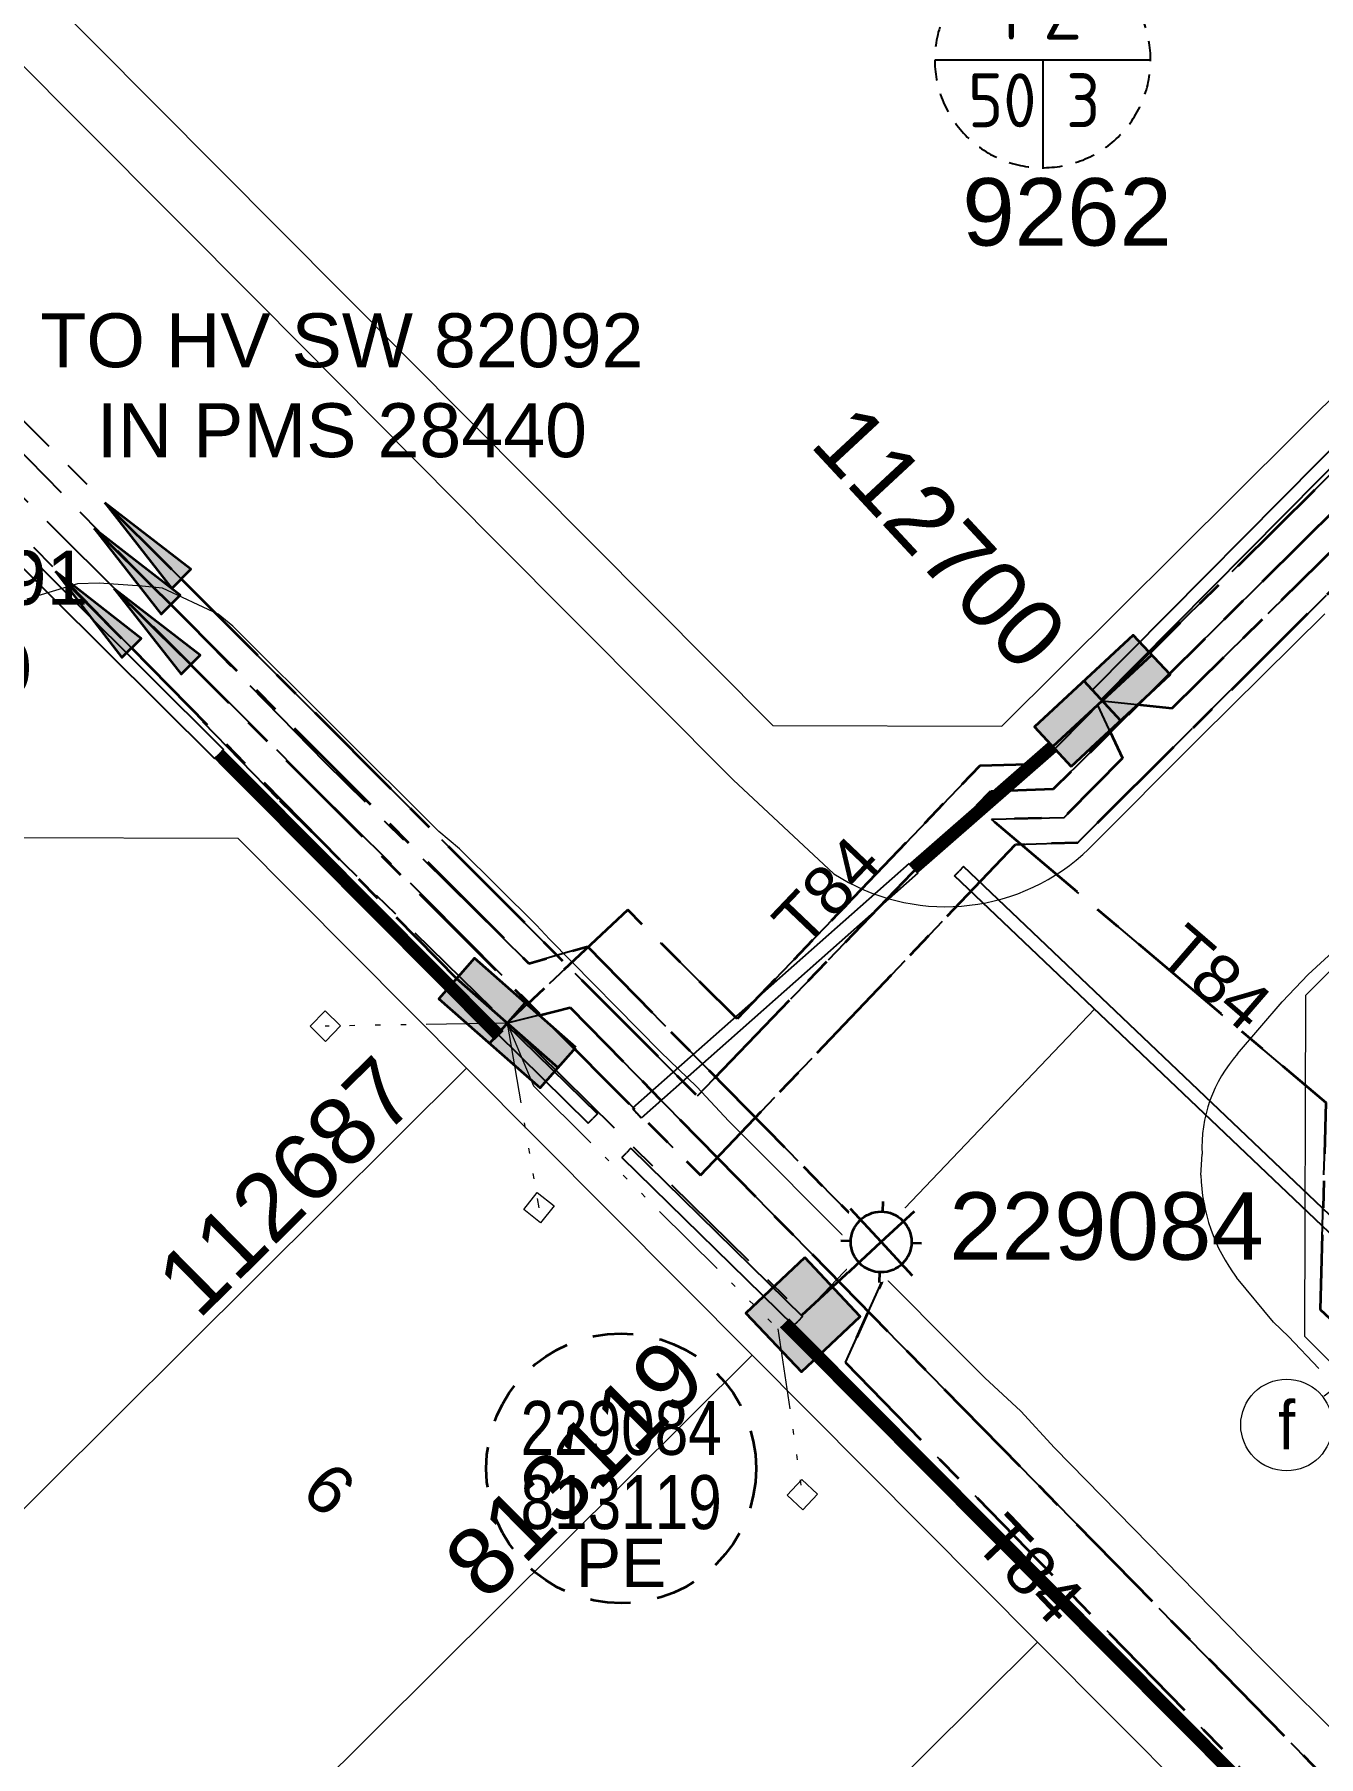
# Model space of a CAD drawing. Header units: metres. Extents: x 293418 to 294566, y 6233478 to 6234177.
# Drawn here: x 293715 to 293762.6, y 6233813.6 to 6233877.4 of the extents above; entities that cross this region are included whole.
import ezdxf
from ezdxf.enums import TextEntityAlignment as Align

# ---------------------------------------------------------------- set-up
doc = ezdxf.new("R2010")
doc.units = ezdxf.units.M
for name, pattern in [('Cable Exist UG', [7, 4, -1, 1, -1]), ('Dash', [5, 3, -2]), ('PHANTOMX2', [6.6, 3, -0.75, 0.2, -0.75, 0.2, -0.75, 0.2, -0.75])]:
    doc.linetypes.add(name, pattern=pattern)
doc.layers.get('0').update_dxf_attribs({"color": 6})
doc.layers.add('_User Miscellaneous1_Cons Lines', color=6, linetype='Continuous', lineweight=13, transparency=0.7)
doc.layers.add('_User Miscellaneous3_Roads', color=7, linetype='Continuous', lineweight=13, transparency=0.5)
for name, color, linetype, lineweight in [('_User Miscellaneous5', 121, 'Continuous', 13), ('_User_HV_Exist', 1, 'Continuous', 35), ('_User_LV_Exist', 5, 'Continuous', 35), ('_User_SL_Exist', 4, 'Continuous', 35), ('Cadastre Land Parcels_SP_EXT', 118, 'Continuous', 15), ('Mains_HV_EXT', 13, 'Continuous', 25), ('Mains_LV_EXT', 163, 'Continuous', 25), ('Mains_LV_SL_EXT', 135, 'Continuous', 25), ('Services_SP_EXT', 42, 'PHANTOMX2', 20)]:
    doc.layers.add(name, color=color, linetype=linetype, lineweight=lineweight)
for name, color, linetype in [('Duct_SP_EXT', 30, 'Continuous'), ('Equip_SL_EXT', 7, 'Continuous'), ('Equip_SP_SL_EXT', 7, 'Continuous'), ('Notes', 7, 'Continuous'), ('SupportsUG_SP_LV_EXT', 7, 'Continuous'), ('SupportsUG_SP_LV_SL_EXT', 7, 'Continuous'), ('UG_Details_SP_MISC', 7, 'Continuous')]:
    doc.layers.add(name, color=color, linetype=linetype)
doc.layers.add('Features_HIDE', color=1, linetype='Continuous', plot=False)
doc.styles.add('COLUMN_LABEL', font='arial.ttf', dxfattribs={"height": 2})
doc.styles.add('iecARIAL', font='arial.ttf', dxfattribs={"height": 2})
doc.styles.add('IESYMBOL1', font='isocp.shx')
doc.styles.add('POLE_LABEL', font='arial.ttf', dxfattribs={"height": 2})
doc.styles.add('SL_LABEL', font='arial.ttf', dxfattribs={"height": 2})
doc.styles.add('SLCP_LABEL', font='arial.ttf', dxfattribs={"height": 2})
doc.styles.get("Standard").update_dxf_attribs({"font": 'arial.ttf'})

# ---------------------------------------------------------------- blocks, each defined once
blk = doc.blocks.new('*U564')
at = {"width": 0.9}
blk.add_attdef('LNUMBER', text='', height=1, rotation=86.34909, dxfattribs=at).set_placement((1.444, 6.922), align=Align.MIDDLE_LEFT)
at = {"flags": 9}
for tag, p in [('LRATECODE', (-7.4, 0)), ('LOUTREACHVOCAB', (-7.2, 0)), ('LOUTREACH', (-7, 0)), ('LANTNUMBER', (-6.6, 0)), ('LNEW', (-6.4, 0)), ('LMASTVOCAB', (-6.2, 0)), ('LMAST', (-6, 0)), ('LLAMPVOCAB', (-5.8, 0)), ('LLAMP', (-5.6, 0)), ('LEXIST', (-5.4, 0)), ('LCHARGE3PERCENT', (-5.2, 0)), ('LCHARGE3', (-5, 0)), ('LCHARGE2PERCENT', (-4.8, 0)), ('LCHARGE2', (-4.6, 0)), ('LCHARGE1PERCENT', (-4.4, 0)), ('LCHARGE1', (-4.2, 0)), ('LCATEGORY', (-4, 0)), ('LBRACKETVOCAB', (-3.8, 0)), ('LBRACKET', (-3.6, 0)), ('LKINGHEIGHT', (-3.4, 0)), ('CREPLACE', (-3.2, 0)), ('CREMOVE', (-3, 0)), ('CNUMBER', (-2.8, 0)), ('CNEW', (-2.6, 0)), ('CEXIST', (-2.4, 0)), ('USAGE', (-2.2, 0)), ('STATE', (-2, 0)), ('OWNED_BY', (-1.8, 0)), ('ORIENTATION', (-1.6, 0)), ('OPERATING_VOLTAGE', (-1.4, 0)), ('NO_PHASES', (-1.2, 0)), ('LANTERN_TYPE', (-1, 0)), ('LANTERN_PURPOSE', (-0.8, 0)), ('CONTROL_TYPE', (-0.6, 0)), ('CONSTRUCTED_VOLTAGE', (-0.4, 0))]:
    blk.add_attdef(tag, text='', height=0.001, rotation=270, dxfattribs=at).set_placement(p, align=Align.MIDDLE_LEFT)
at = {"style": 'SL_LABEL', "flags": 9}
blk.add_attdef('STREET_CODE', text='', height=0.001, rotation=270, dxfattribs=at).set_placement((0.001, 0), align=Align.MIDDLE_LEFT)
at = {"flags": 1}
blk.add_attdef('Z', (0, 0), '', height=0.001, rotation=270, dxfattribs=at)
at = {"flags": 9}
for tag, p in [('LREMOVE', (0, -7.6)), ('LREPLACE', (0, -7.8)), ('LTYPE', (0, -8)), ('LTYPEVOCAB', (0, -8.2)), ('LEGEND', (0, -8.4)), ('SUBURB', (0, -8.6)), ('STREETNAME', (0, -8.8)), ('LOCATION', (0, -9)), ('NOTES', (0, -9.2)), ('MAINTAINED_BY', (0, -9.863))]:
    blk.add_attdef(tag, text='', height=0.001, dxfattribs=at).set_placement(p, align=Align.MIDDLE_LEFT)
blk.add_attdef('OPERATED_BY', (0, -9.607), '', height=0.001, dxfattribs=at)
at = {"layer": 'Features_HIDE', "width": 0.9}
blk.add_attdef('ASSET_NUM', text='', height=1, rotation=86.34909, dxfattribs=at).set_placement((-0.552, 7.049), align=Align.MIDDLE_LEFT)
blk.add_wipeout([(0.362, 5.676), (1.381, 4.983), (1.939, 3.884), (1.246, 2.866), (0.147, 2.308), (-0.871, 3.001), (-1.429, 4.099), (-0.736, 5.118)])
for p, q in [((-0.736, 5.118), (-0.489, 4.836)), ((0.255, 3.992), (0.362, 5.676)), ((1.381, 4.983), (1.099, 4.735)), ((-1.429, 4.099), (0.255, 3.992)), ((0, 0), (0.255, 3.992)), ((0.255, 3.992), (1.939, 3.884)), ((-0.871, 3.001), (-0.59, 3.249)), ((1.246, 2.866), (0.998, 3.147))]:
    blk.add_line(p, q)
blk.add_circle((0.255, 3.992), 1.125)
blk = doc.blocks.new('CCP_EXT')
at = {"flags": 9}
for tag, p in [('OWNED_BY', (0, -1)), ('USAGE', (0, -1.2)), ('STATE', (0, -1.8)), ('LEGEND', (0, -1.4)), ('LIFE_SUPPORT', (0, -1.6)), ('NOTES', (0, -2))]:
    blk.add_attdef(tag, text='', height=0.2, dxfattribs=at).set_placement(p, align=Align.MIDDLE_LEFT)
blk.add_wipeout([(0, 0.566), (0.566, 0), (0, -0.566), (-0.566, 0)])
blk.add_lwpolyline([(-0.566, 0), (0, 0.566), (0.566, 0), (0, -0.566), (-0.566, 0)])
at = {"flags": 1}
blk.add_attdef('Z', (0, 0), '', height=0.2, dxfattribs=at)
at = {"flags": 9}
for tag, p in [('CCP_TYPE', (0, 0)), ('OPERATING_VOLTAGE', (0, -0.6)), ('CONSTRUCTED_VOLTAGE', (0, -0.2)), ('NO_PHASES', (0, -0.4)), ('ORIENTATION', (0, -0.8))]:
    blk.add_attdef(tag, text='', height=0.2, dxfattribs=at).set_placement(p, align=Align.MIDDLE_LEFT)
blk = doc.blocks.new('SLCP_ZELL_EXT')
at = {"flags": 8}
blk.add_attdef('ASSET_NUM', text='', height=2, dxfattribs=at).set_placement((0, 6), align=Align.MIDDLE_CENTER)
for tag, flags, p in [('CONSTRUCTED_VOLTAGE', 9, (0.25, -0.5)), ('CONTROL_TYPE', 9, (0.25, -0.7)), ('OPERATING_VOLTAGE', 9, (0.25, -1.1)), ('ORIENTATION', 9, (0.25, -1.3)), ('NO_PHASES', 9, (0.25, -0.9)), ('OWNED_BY', 9, (0.25, -1.5)), ('OPERATED_BY', 9, (0.25, -1.7)), ('MAINTAINED_BY', 9, (0.25, -1.9)), ('USAGE', 9, (0.25, -2.1)), ('LOCATION', 9, (0.25, -2.3)), ('NOTES', 9, (0.25, -2.5)), ('STATE', 9, (0.25, -2.7)), ('STREETNAME', 9, (0.25, -2.9)), ('SUBURB', 9, (0.25, -3.1)), ('AMP_RATING', 9, (0.25, -3.3)), ('Z', 1, (0.25, -3.5))]:
    blk.add_attdef(tag, text='', height=0.2, dxfattribs=dict(flags=flags)).set_placement(p, align=Align.MIDDLE_LEFT)
blk.add_wipeout([(-0.049, 4), (-0.147, 3.997), (-0.245, 3.992), (-0.343, 3.985), (-0.441, 3.976), (-0.538, 3.964), (-0.635, 3.949), (-0.732, 3.932), (-0.828, 3.913), (-0.924, 3.892), (-1.019, 3.868), (-1.114, 3.842), (-1.208, 3.813), (-1.301, 3.782), (-1.394, 3.749), (-1.485, 3.714), (-1.576, 3.676), (-1.666, 3.637), (-1.754, 3.595), (-1.842, 3.551), (-1.929, 3.504), (-2.014, 3.456), (-2.098, 3.405), (-2.181, 3.353), (-2.263, 3.298), (-2.343, 3.242), (-2.422, 3.183), (-2.499, 3.123), (-2.575, 3.061), (-2.65, 2.997), (-2.722, 2.931), (-2.794, 2.863), (-2.863, 2.794), (-2.931, 2.722), (-2.997, 2.65), (-3.061, 2.575), (-3.123, 2.499), (-3.183, 2.422), (-3.242, 2.343), (-3.298, 2.263), (-3.353, 2.181), (-3.405, 2.098), (-3.456, 2.014), (-3.504, 1.929), (-3.551, 1.842), (-3.595, 1.754), (-3.637, 1.666), (-3.676, 1.576), (-3.714, 1.485), (-3.749, 1.394), (-3.782, 1.301), (-3.813, 1.208), (-3.842, 1.114), (-3.868, 1.019), (-3.892, 0.924), (-3.913, 0.828), (-3.932, 0.732), (-3.949, 0.635), (-3.964, 0.538), (-3.976, 0.441), (-3.985, 0.343), (-3.992, 0.245), (-3.997, 0.147), (-4, 0.049), (-4, -0.049), (-3.997, -0.147), (-3.992, -0.245), (-3.985, -0.343), (-3.976, -0.441), (-3.964, -0.538), (-3.949, -0.635), (-3.932, -0.732), (-3.913, -0.828), (-3.892, -0.924), (-3.868, -1.019), (-3.842, -1.114), (-3.813, -1.208), (-3.782, -1.301), (-3.749, -1.394), (-3.714, -1.485), (-3.676, -1.576), (-3.637, -1.666), (-3.595, -1.754), (-3.551, -1.842), (-3.504, -1.929), (-3.456, -2.014), (-3.405, -2.098), (-3.353, -2.181), (-3.298, -2.263), (-3.242, -2.343), (-3.183, -2.422), (-3.123, -2.499), (-3.061, -2.575), (-2.997, -2.65), (-2.931, -2.722), (-2.863, -2.794), (-2.794, -2.863), (-2.722, -2.931), (-2.65, -2.997), (-2.575, -3.061), (-2.499, -3.123), (-2.422, -3.183), (-2.343, -3.242), (-2.263, -3.298), (-2.181, -3.353), (-2.098, -3.405), (-2.014, -3.456), (-1.929, -3.504), (-1.842, -3.551), (-1.754, -3.595), (-1.666, -3.637), (-1.576, -3.676), (-1.485, -3.714), (-1.394, -3.749), (-1.301, -3.782), (-1.208, -3.813), (-1.114, -3.842), (-1.019, -3.868), (-0.924, -3.892), (-0.828, -3.913), (-0.732, -3.932), (-0.635, -3.949), (-0.538, -3.964), (-0.441, -3.976), (-0.343, -3.985), (-0.245, -3.992), (-0.147, -3.997), (-0.049, -4), (0.049, -4), (0.147, -3.997), (0.245, -3.992), (0.343, -3.985), (0.441, -3.976), (0.538, -3.964), (0.635, -3.949), (0.732, -3.932), (0.828, -3.913), (0.924, -3.892), (1.019, -3.868), (1.114, -3.842), (1.208, -3.813), (1.301, -3.782), (1.394, -3.749), (1.485, -3.714), (1.576, -3.676), (1.666, -3.637), (1.754, -3.595), (1.842, -3.551), (1.929, -3.504), (2.014, -3.456), (2.098, -3.405), (2.181, -3.353), (2.263, -3.298), (2.343, -3.242), (2.422, -3.183), (2.499, -3.123), (2.575, -3.061), (2.65, -2.997), (2.722, -2.931), (2.794, -2.863), (2.863, -2.794), (2.931, -2.722), (2.997, -2.65), (3.061, -2.575), (3.123, -2.499), (3.183, -2.422), (3.242, -2.343), (3.298, -2.263), (3.353, -2.181), (3.405, -2.098), (3.456, -2.014), (3.504, -1.929), (3.551, -1.842), (3.595, -1.754), (3.637, -1.666), (3.676, -1.576), (3.714, -1.485), (3.749, -1.394), (3.782, -1.301), (3.813, -1.208), (3.842, -1.114), (3.868, -1.019), (3.892, -0.924), (3.913, -0.828), (3.932, -0.732), (3.949, -0.635), (3.964, -0.538), (3.976, -0.441), (3.985, -0.343), (3.992, -0.245), (3.997, -0.147), (4, -0.049), (4, 0.049), (3.997, 0.147), (3.992, 0.245), (3.985, 0.343), (3.976, 0.441), (3.964, 0.538), (3.949, 0.635), (3.932, 0.732), (3.913, 0.828), (3.892, 0.924), (3.868, 1.019), (3.842, 1.114), (3.813, 1.208), (3.782, 1.301), (3.749, 1.394), (3.714, 1.485), (3.676, 1.576), (3.637, 1.666), (3.595, 1.754), (3.551, 1.842), (3.504, 1.929), (3.456, 2.014), (3.405, 2.098), (3.353, 2.181), (3.298, 2.263), (3.242, 2.343), (3.183, 2.422), (3.123, 2.499), (3.061, 2.575), (2.997, 2.65), (2.931, 2.722), (2.863, 2.794), (2.794, 2.863), (2.722, 2.931), (2.65, 2.997), (2.575, 3.061), (2.499, 3.123), (2.422, 3.183), (2.343, 3.242), (2.263, 3.298), (2.181, 3.353), (2.098, 3.405), (2.014, 3.456), (1.929, 3.504), (1.842, 3.551), (1.754, 3.595), (1.666, 3.637), (1.576, 3.676), (1.485, 3.714), (1.394, 3.749), (1.301, 3.782), (1.208, 3.813), (1.114, 3.842), (1.019, 3.868), (0.924, 3.892), (0.828, 3.913), (0.732, 3.932), (0.635, 3.949), (0.538, 3.964), (0.441, 3.976), (0.343, 3.985), (0.245, 3.992), (0.147, 3.997), (0.049, 4)])
for p, q in [((-4, 0), (4, 0)), ((0, 0), (0, -4))]:
    blk.add_line(p, q)
at = {"linetype": 'Dash', "ltscale": 0.25, "flags": 128}
blk.add_lwpolyline([(-0.049, 4), (-0.147, 3.997), (-0.245, 3.992), (-0.343, 3.985), (-0.441, 3.976), (-0.538, 3.964), (-0.635, 3.949), (-0.732, 3.932), (-0.828, 3.913), (-0.924, 3.892), (-1.019, 3.868), (-1.114, 3.842), (-1.208, 3.813), (-1.301, 3.782), (-1.394, 3.749), (-1.485, 3.714), (-1.576, 3.676), (-1.666, 3.637), (-1.754, 3.595), (-1.842, 3.551), (-1.929, 3.504), (-2.014, 3.456), (-2.098, 3.405), (-2.181, 3.353), (-2.263, 3.298), (-2.343, 3.242), (-2.422, 3.183), (-2.499, 3.123), (-2.575, 3.061), (-2.65, 2.997), (-2.722, 2.931), (-2.794, 2.863), (-2.863, 2.794), (-2.931, 2.722), (-2.997, 2.65), (-3.061, 2.575), (-3.123, 2.499), (-3.183, 2.422), (-3.242, 2.343), (-3.298, 2.263), (-3.353, 2.181), (-3.405, 2.098), (-3.456, 2.014), (-3.504, 1.929), (-3.551, 1.842), (-3.595, 1.754), (-3.637, 1.666), (-3.676, 1.576), (-3.714, 1.485), (-3.749, 1.394), (-3.782, 1.301), (-3.813, 1.208), (-3.842, 1.114), (-3.868, 1.019), (-3.892, 0.924), (-3.913, 0.828), (-3.932, 0.732), (-3.949, 0.635), (-3.964, 0.538), (-3.976, 0.441), (-3.985, 0.343), (-3.992, 0.245), (-3.997, 0.147), (-4, 0.049), (-4, -0.049), (-3.997, -0.147), (-3.992, -0.245), (-3.985, -0.343), (-3.976, -0.441), (-3.964, -0.538), (-3.949, -0.635), (-3.932, -0.732), (-3.913, -0.828), (-3.892, -0.924), (-3.868, -1.019), (-3.842, -1.114), (-3.813, -1.208), (-3.782, -1.301), (-3.749, -1.394), (-3.714, -1.485), (-3.676, -1.576), (-3.637, -1.666), (-3.595, -1.754), (-3.551, -1.842), (-3.504, -1.929), (-3.456, -2.014), (-3.405, -2.098), (-3.353, -2.181), (-3.298, -2.263), (-3.242, -2.343), (-3.183, -2.422), (-3.123, -2.499), (-3.061, -2.575), (-2.997, -2.65), (-2.931, -2.722), (-2.863, -2.794), (-2.794, -2.863), (-2.722, -2.931), (-2.65, -2.997), (-2.575, -3.061), (-2.499, -3.123), (-2.422, -3.183), (-2.343, -3.242), (-2.263, -3.298), (-2.181, -3.353), (-2.098, -3.405), (-2.014, -3.456), (-1.929, -3.504), (-1.842, -3.551), (-1.754, -3.595), (-1.666, -3.637), (-1.576, -3.676), (-1.485, -3.714), (-1.394, -3.749), (-1.301, -3.782), (-1.208, -3.813), (-1.114, -3.842), (-1.019, -3.868), (-0.924, -3.892), (-0.828, -3.913), (-0.732, -3.932), (-0.635, -3.949), (-0.538, -3.964), (-0.441, -3.976), (-0.343, -3.985), (-0.245, -3.992), (-0.147, -3.997), (-0.049, -4), (0.049, -4), (0.147, -3.997), (0.245, -3.992), (0.343, -3.985), (0.441, -3.976), (0.538, -3.964), (0.635, -3.949), (0.732, -3.932), (0.828, -3.913), (0.924, -3.892), (1.019, -3.868), (1.114, -3.842), (1.208, -3.813), (1.301, -3.782), (1.394, -3.749), (1.485, -3.714), (1.576, -3.676), (1.666, -3.637), (1.754, -3.595), (1.842, -3.551), (1.929, -3.504), (2.014, -3.456), (2.098, -3.405), (2.181, -3.353), (2.263, -3.298), (2.343, -3.242), (2.422, -3.183), (2.499, -3.123), (2.575, -3.061), (2.65, -2.997), (2.722, -2.931), (2.794, -2.863), (2.863, -2.794), (2.931, -2.722), (2.997, -2.65), (3.061, -2.575), (3.123, -2.499), (3.183, -2.422), (3.242, -2.343), (3.298, -2.263), (3.353, -2.181), (3.405, -2.098), (3.456, -2.014), (3.504, -1.929), (3.551, -1.842), (3.595, -1.754), (3.637, -1.666), (3.676, -1.576), (3.714, -1.485), (3.749, -1.394), (3.782, -1.301), (3.813, -1.208), (3.842, -1.114), (3.868, -1.019), (3.892, -0.924), (3.913, -0.828), (3.932, -0.732), (3.949, -0.635), (3.964, -0.538), (3.976, -0.441), (3.985, -0.343), (3.992, -0.245), (3.997, -0.147), (4, -0.049), (4, 0.049), (3.997, 0.147), (3.992, 0.245), (3.985, 0.343), (3.976, 0.441), (3.964, 0.538), (3.949, 0.635), (3.932, 0.732), (3.913, 0.828), (3.892, 0.924), (3.868, 1.019), (3.842, 1.114), (3.813, 1.208), (3.782, 1.301), (3.749, 1.394), (3.714, 1.485), (3.676, 1.576), (3.637, 1.666), (3.595, 1.754), (3.551, 1.842), (3.504, 1.929), (3.456, 2.014), (3.405, 2.098), (3.353, 2.181), (3.298, 2.263), (3.242, 2.343), (3.183, 2.422), (3.123, 2.499), (3.061, 2.575), (2.997, 2.65), (2.931, 2.722), (2.863, 2.794), (2.794, 2.863), (2.722, 2.931), (2.65, 2.997), (2.575, 3.061), (2.499, 3.123), (2.422, 3.183), (2.343, 3.242), (2.263, 3.298), (2.181, 3.353), (2.098, 3.405), (2.014, 3.456), (1.929, 3.504), (1.842, 3.551), (1.754, 3.595), (1.666, 3.637), (1.576, 3.676), (1.485, 3.714), (1.394, 3.749), (1.301, 3.782), (1.208, 3.813), (1.114, 3.842), (1.019, 3.868), (0.924, 3.892), (0.828, 3.913), (0.732, 3.932), (0.635, 3.949), (0.538, 3.964), (0.441, 3.976), (0.343, 3.985), (0.245, 3.992), (0.147, 3.997), (0.049, 4)], close=True, dxfattribs=at)
at = {"style": 'IESYMBOL1'}
for s, p in [('PZ', (0, 1.75)), ('50', (-1.5, -1.5)), ('3', (1.5, -1.5))]:
    blk.add_text(s, height=2, dxfattribs=at).set_placement(p, align=Align.MIDDLE_CENTER)
blk = doc.blocks.new('PILLAR_EXT')
blk.add_hatch(color=256).paths.add_polyline_path([(-2.5, 1), (-2.5, -1), (2.5, -1), (2.5, 1)])
for p, q in [((0, 1), (0, -1)), ((-2.5, 0), (2.5, 0))]:
    blk.add_line(p, q)
at = {"ltscale": 10}
blk.add_line((2.5, 0), (-2.5, 0), dxfattribs=at)
blk.add_lwpolyline([(-2.5, -1), (-1.25, -1), (1.25, -1), (2.5, -1), (2.5, 1), (-2.5, 1)], close=True)
at = {"width": 0.9, "flags": 8}
blk.add_attdef('ASSET_NUM', text='', height=2, rotation=90, dxfattribs=at).set_placement((-2, 4), align=Align.MIDDLE_LEFT)
for tag, p, flags in [('OWNED_BY', (0, -0.2), 9), ('STATE', (0, -0.4), 9), ('SUPPORT_TYPE', (0, -0.6), 9), ('USAGE', (0, -0.8), 9), ('LEGEND', (0, -1), 9), ('LOCATION', (0, -1.2), 9), ('NOTES', (0, -1.4), 9), ('STREETNAME', (0, -1.8), 9), ('SUBURB', (0, -2), 1), ('PARENT', (0, -1.6), 9)]:
    blk.add_attdef(tag, p, '', height=0.2, dxfattribs=dict(flags=flags))
blk = doc.blocks.new('*U524')
h = blk.add_hatch(color=256)
h.dxf.hatch_style = 1
h.paths.add_polyline_path([(-2.84, 2.817), (-0.352, -0.355), (0.352, 0.355)])
blk.add_line((-0.355, 0.352), (-2.84, 2.817))
at = {"flags": 128}
blk.add_lwpolyline([(-2.84, 2.817), (-0.352, -0.355), (0.352, 0.355)], close=True, dxfattribs=at)
blk.add_circle((0, 0), 0.0001)
blk = doc.blocks.new('COLUMN_EXT')
blk.add_hatch(color=256).paths.add_polyline_path([(1.5, -1.5), (1.5, 1.5), (-1.5, 1.5), (-1.5, -1.5)])
blk.add_lwpolyline([(1.5, 1.5), (-1.5, 1.5), (-1.5, -1.5), (1.5, -1.5)], close=True)
at = {"flags": 9}
for tag, p in [('NOTES', (-1.813, 2)), ('STREETNAME', (-1.813, 1.6)), ('LOCATION', (-1.813, 1.4)), ('SUBURB', (-1.813, 1.8)), ('LEGEND', (-1.813, 1.2)), ('OWNED_BY', (-1.813, 0.6)), ('USAGE', (-1.813, 1)), ('STATE', (-1.813, 0.8)), ('COLUMN_TYPE', (-1.813, 0.4))]:
    blk.add_attdef(tag, text='', height=0.2, rotation=180, dxfattribs=at).set_placement(p, align=Align.MIDDLE_LEFT)
at = {"flags": 1}
blk.add_attdef('Z', (-1.813, 2.351), '', height=0.2, rotation=180, dxfattribs=at)
at = {"flags": 9}
for tag, style, p in [('STRUCTURE_PLANT_NUMBER', 'POLE_LABEL', (-1.813, -0.031)), ('STREET_CODE', 'COLUMN_LABEL', (-1.813, 0.2))]:
    blk.add_attdef(tag, text='', height=0.2, rotation=180, dxfattribs=dict(at, style=style)).set_placement(p, align=Align.MIDDLE_LEFT)
at = {"style": 'COLUMN_LABEL', "width": 0.9, "flags": 8}
blk.add_attdef('ASSET_NUM', text='', height=2, rotation=270, dxfattribs=at).set_placement((2, -4), align=Align.MIDDLE_LEFT)
blk = doc.blocks.new('*U518')
h = blk.add_hatch(color=256)
h.dxf.hatch_style = 1
h.paths.add_polyline_path([(-2.839, 2.817), (-0.352, -0.355), (0.352, 0.355)])
blk.add_line((-0.355, 0.352), (-2.839, 2.817))
at = {"flags": 128}
blk.add_lwpolyline([(-2.839, 2.817), (-0.352, -0.355), (0.352, 0.355)], close=True, dxfattribs=at)
blk.add_circle((0, 0), 0.0001)
blk = doc.blocks.new('*U507')
h = blk.add_hatch(color=256)
h.dxf.hatch_style = 1
h.paths.add_polyline_path([(-2.819, 2.838), (-0.355, -0.352), (0.355, 0.352)])
blk.add_line((-0.352, 0.355), (-2.819, 2.838))
at = {"flags": 128}
blk.add_lwpolyline([(-2.819, 2.838), (-0.355, -0.352), (0.355, 0.352)], close=True, dxfattribs=at)
blk.add_circle((0, 0), 0.0001)
blk = doc.blocks.new('*U589')
h = blk.add_hatch(color=256)
h.dxf.hatch_style = 1
h.paths.add_polyline_path([(2.226, 2.026), (2.531, 1.63), (3.172, 2.437)])
blk.add_line((3.172, 2.437), (1.388, 1.066))
at = {"flags": 128}
blk.add_lwpolyline([(2.226, 2.026), (2.531, 1.63), (3.172, 2.437), (2.226, 2.026)], dxfattribs=at)
blk.add_circle((0, 0), 1.7)
at = {"width": 0.9}
blk.add_attdef('CODE', text='', height=1.8, dxfattribs=at).set_placement((0, 0), align=Align.MIDDLE_CENTER)
at = {"flags": 1}
blk.add_attdef('Z', (0, 0), '', height=0.2, dxfattribs=at)
blk = doc.blocks.new('*U352')
at = {"linetype": 'Dash', "ltscale": 0.5}
blk.add_circle((0, 0), 5, dxfattribs=at)
at = {"insert": (0, -2.6), "char_height": 1.8, "attachment_point": 2}
blk.add_mtext('PE', dxfattribs=at)
at = {"width": 0.8}
blk.add_attdef('SNUMBER', text='', height=1.8, dxfattribs=at).set_placement((0, 0.5), align=Align.CENTER)
at = {"flags": 1}
blk.add_attdef('Z', (0, 0), '', height=0.2, dxfattribs=at)
at = {"width": 0.8}
blk.add_attdef('CNUMBER', text='', height=1.8, dxfattribs=at).set_placement((0, -0.25), align=Align.TOP_CENTER)

msp = doc.modelspace()

# ---------------------------------------------------------------- linework, layer by layer
at = {"layer": '_User Miscellaneous1_Cons Lines', "flags": 128}
for points in [[(293846.17, 6233845.31, 0), (293842.01, 6233849.493)], [(293799.008, 6233877.39, 0.051668), (293792.995, 6233872.533), (293791.77, 6233871.316), (293785.814, 6233865.392), (293781.205, 6233860.809), (293775.887, 6233855.52), (293770.569, 6233850.231), (293765.96, 6233845.648), (293762.109, 6233841.818), (293762.074, 6233829.191)]]:
    msp.add_lwpolyline(points, format="xyb", dxfattribs=at)
for points in [[(293743.487, 6233829.985), (293754.283, 6233841.318)], [(293762.074, 6233829.191), (293780.459, 6233810.705), (293785.571, 6233805.564), (293792.728, 6233798.367), (293798.652, 6233792.411)]]:
    msp.add_lwpolyline(points, dxfattribs=at)
at = {"layer": '_User Miscellaneous3_Roads'}
for p, q in [((293716.887, 6233873.961, 103.066), (293714.122, 6233876.739, 103.021)), ((293723.333, 6233867.496, 103.162), (293716.887, 6233873.961, 103.066)), ((293732.073, 6233858.668, 103.297), (293723.333, 6233867.496, 103.162)), ((293740.898, 6233849.808, 103.424), (293732.073, 6233858.668, 103.297)), ((293716.597, 6233857.076, 102.864), (293714.72, 6233856.506, 102.774)), ((293717.395, 6233857.107, 103.01), (293716.597, 6233857.076, 102.864)), ((293718.992, 6233856.997, 103.091), (293717.395, 6233857.107, 103.01)), ((293719.744, 6233856.912, 103.014), (293718.992, 6233856.997, 103.091)), ((293721.804, 6233855.955, 103.079), (293719.744, 6233856.912, 103.014)), ((293722.347, 6233855.506, 103.194), (293721.804, 6233855.955, 103.079)), ((293762.826, 6233855.97, 103.372), (293758.203, 6233851.397, 103.229)), ((293729.993, 6233847.903, 103.326), (293722.347, 6233855.506, 103.194)), ((293758.203, 6233851.397, 103.229), (293754.059, 6233847.236, 103.207)), ((293744.623, 6233846.334, 103.465), (293740.898, 6233849.808, 103.424)), ((293730.757, 6233847.259, 103.203), (293729.993, 6233847.903, 103.326)), ((293733.601, 6233844.422, 103.246), (293730.757, 6233847.259, 103.203)), ((293754.059, 6233847.236, 103.207), (293753.851, 6233847.044, 103.465)), ((293734.085, 6233843.905, 103.374), (293733.601, 6233844.422, 103.246)), ((293738.197, 6233839.736, 103.425), (293734.085, 6233843.905, 103.374)), ((293762.21, 6233842.594, 103.19), (293763.413, 6233843.712, 103.195)), ((293761.244, 6233841.585, 103.186), (293762.21, 6233842.594, 103.19)), ((293759.594, 6233839.653, 103.281), (293761.244, 6233841.585, 103.186)), ((293739.547, 6233838.43, 103.335), (293738.197, 6233839.736, 103.425)), ((293740.741, 6233837.163, 103.447), (293739.547, 6233838.43, 103.335)), ((293750.227, 6233827.65, 103.593), (293740.741, 6233837.163, 103.447)), ((293758.226, 6233835.165, 103.506), (293758.275, 6233835.941, 103.473)), ((293760.922, 6233829.709, 103.702), (293759.556, 6233831.368, 103.692)), ((293761.474, 6233829.182, 103.72), (293760.922, 6233829.709, 103.702)), ((293762.606, 6233827.996, 103.742), (293761.474, 6233829.182, 103.72)), ((293751.556, 6233826.413, 103.489), (293750.227, 6233827.65, 103.593)), ((293752.8, 6233825.057, 103.631), (293751.556, 6233826.413, 103.489)), ((293760.406, 6233817.298, 103.761), (293752.8, 6233825.057, 103.631)), ((293767.902, 6233809.799, 103.855), (293760.406, 6233817.298, 103.761))]:
    msp.add_line(p, q, dxfattribs=at)
for centre, radius, start, end in [((293748.771, 6233852.748, 103.465), 7.638, 237.11136, 311.68672), ((293763.462, 6233836.188), 5.193, 138.14428, 182.72616), ((293764.897, 6233835.37), 6.675, 181.76052, 216.84196)]:
    msp.add_arc(centre, radius, start, end, dxfattribs=at)
at = {"layer": '_User_LV_Exist', "linetype": 'Cable Exist UG', "flags": 128}
for points in [[(293718.594, 6233854.701), (293730.663, 6233842.429)], [(293754.867, 6233851.596), (293755.324, 6233850.613), (293753.16, 6233848.419), (293750.469, 6233848.349), (293762.866, 6233837.847), (293762.654, 6233830.177), (293764.375, 6233828.577), (293764.941, 6233829.14)], [(293752.837, 6233850.981), (293752.263, 6233850.398), (293750.041, 6233850.332), (293741.043, 6233840.954), (293736.99, 6233844.989), (293733.248, 6233841.476)]]:
    msp.add_lwpolyline(points, dxfattribs=at)
at = {"layer": 'Cadastre Land Parcels_SP_EXT', "linetype": 'Continuous'}
msp.add_lwpolyline([(293710.197, 6233884.167), (293733.393, 6233860.845), (293742.365, 6233851.824), (293750.85, 6233851.802), (293785.613, 6233886.376)], dxfattribs=at)
for points in [[(293731.016, 6233839.127), (293722.553, 6233847.636), (293714.066, 6233847.658), (293694.92, 6233828.617), (293707.616, 6233815.853), (293731.016, 6233839.127)], [(293741.595, 6233828.49), (293731.016, 6233839.127), (293707.616, 6233815.853), (293718.195, 6233805.216), (293741.595, 6233828.49)], [(293752.174, 6233817.853), (293741.595, 6233828.49), (293718.195, 6233805.216), (293728.774, 6233794.579), (293752.174, 6233817.853)], [(293760.615, 6233800.858), (293760.637, 6233809.344), (293752.174, 6233817.853), (293728.774, 6233794.579), (293741.468, 6233781.815), (293760.615, 6233800.858)]]:
    msp.add_lwpolyline(points, close=True, dxfattribs=at)
at = {"layer": 'Duct_SP_EXT'}
for p, q in [((293754.203, 6233853.141), (293773.027, 6233872.133)), ((293754.543, 6233852.803), (293773.368, 6233871.795)), ((293703.781, 6233868.394), (293721.671, 6233850.598)), ((293704.12, 6233868.734), (293722.009, 6233850.939)), ((293754.203, 6233853.141), (293754.373, 6233852.972)), ((293754.543, 6233852.803), (293754.373, 6233852.972)), ((293721.671, 6233850.598), (293721.84, 6233850.768)), ((293722.009, 6233850.939), (293721.84, 6233850.768)), ((293747.417, 6233846.708), (293737.165, 6233837.638)), ((293747.417, 6233846.708), (293747.576, 6233846.529)), ((293747.735, 6233846.349), (293737.483, 6233837.278)), ((293747.735, 6233846.349), (293747.576, 6233846.529)), ((293749.105, 6233846.251), (293749.27, 6233846.425)), ((293764.007, 6233832.054), (293749.105, 6233846.251)), ((293749.436, 6233846.598), (293749.27, 6233846.425)), ((293764.338, 6233832.402), (293749.436, 6233846.598)), ((293732.138, 6233840.417), (293732.307, 6233840.588)), ((293732.138, 6233840.417), (293735.525, 6233837.088)), ((293732.475, 6233840.759), (293732.307, 6233840.588)), ((293732.475, 6233840.759), (293735.862, 6233837.43)), ((293735.525, 6233837.088), (293735.694, 6233837.259)), ((293735.862, 6233837.43), (293735.694, 6233837.259)), ((293737.165, 6233837.638), (293737.324, 6233837.458)), ((293737.483, 6233837.278), (293737.324, 6233837.458)), ((293736.772, 6233835.82), (293736.941, 6233835.992)), ((293736.772, 6233835.82), (293743.131, 6233829.582)), ((293737.109, 6233836.163), (293736.941, 6233835.992)), ((293737.109, 6233836.163), (293743.468, 6233829.925)), ((293743.131, 6233829.582), (293743.299, 6233829.754)), ((293743.468, 6233829.925), (293743.299, 6233829.754))]:
    msp.add_line(p, q, dxfattribs=at)
at = {"layer": 'Mains_LV_EXT', "linetype": 'Cable Exist UG'}
for points in [[(293754.576, 6233852.746), (293752.263, 6233850.398), (293750.041, 6233850.332), (293741.043, 6233840.954), (293741.043, 6233840.954), (293736.99, 6233844.989), (293732.523, 6233840.796)], [(293765.643, 6233829.838), (293764.375, 6233828.577), (293762.654, 6233830.177), (293762.866, 6233837.847), (293762.866, 6233837.847), (293750.469, 6233848.349), (293753.16, 6233848.419), (293755.324, 6233850.613), (293754.411, 6233852.578)]]:
    msp.add_lwpolyline(points, dxfattribs=at)
at = {"layer": 'UG_Details_SP_MISC', "const_width": 0.48, "flags": 128}
msp.add_lwpolyline([(293752.763, 6233851.062), (293747.576, 6233846.529)], dxfattribs=at)
msp.add_lwpolyline([(293752.763, 6233851.062), (293747.576, 6233846.529)], dxfattribs=at)

# ---------------------------------------------------------------- block references
at = {"layer": '_User_HV_Exist'}
for p in [(293720.442, 6233857.262), (293720.793, 6233854.08)]:
    msp.add_blockref('*U524', p, dxfattribs=at)
at = {"layer": '_User_LV_Exist'}
ref = msp.add_blockref('PILLAR_EXT', (293754.576, 6233852.746), dxfattribs=dict(at, rotation=42.88249841879276))
ref.add_attrib('ASSET_NUM', '112700', dxfattribs={"layer": '0', "height": 2.5, "rotation": 312.88516, "style": 'iecARIAL'}).set_placement((293752.529, 6233854.542), align=Align.MIDDLE_RIGHT)
at = {"layer": '_User_LV_Exist', "linetype": 'Cable Exist UG'}
for name, p in [('*U518', (293720.052, 6233856.309)), ('*U507', (293718.594, 6233854.701))]:
    msp.add_blockref(name, p, dxfattribs=at)
at = {"layer": '_User_SL_Exist', "ltscale": 10}
ref = msp.add_blockref('*U352', (293736.744, 6233824.291), dxfattribs=at)
ref.add_attrib('SNUMBER', '229084', dxfattribs={"layer": '0', "ltscale": 10, "height": 2, "width": 0.8}).set_placement((293736.744, 6233824.791), align=Align.CENTER)
ref.add_attrib('CNUMBER', '813119', dxfattribs={"layer": 'Notes', "ltscale": 10, "height": 2, "width": 0.8}).set_placement((293736.744, 6233824.041), align=Align.TOP_CENTER)
at = {"layer": 'SupportsUG_SP_LV_EXT'}
ref = msp.add_blockref('PILLAR_EXT', (293754.576, 6233852.746), dxfattribs=dict(at, rotation=42.88249841879276))
ref.add_attrib('ASSET_NUM', '112700', dxfattribs={"layer": '0', "height": 2.5, "rotation": 312.88516, "style": 'iecARIAL'}).set_placement((293752.529, 6233854.542), align=Align.MIDDLE_RIGHT)

# ---------------------------------------------------------------- texts
at = {"layer": '_User_HV_Exist', "char_height": 2, "attachment_point": 5}
for s, insert in [('TO HV SW 82092 IN PMS 28440', (293726.394, 6233864.424)), ('TO HV SW 82091 IN PMS 28440', (293705.821, 6233855.621))]:
    msp.add_mtext_dynamic_manual_height_columns(s, width=24.52845, gutter_width=12.5, heights=[0], dxfattribs=dict(at, insert=insert))
at = {"layer": 'Features_HIDE'}
msp.add_text('6', height=1.8, rotation=318.81407, dxfattribs=at).set_placement((293724.81, 6233823.311))
at = {"layer": 'Mains_LV_EXT'}
for rotation, p in [(46.4059, (293743.525, 6233843.488)), (319.19766, (293756.539, 6233843.219)), (313.61156, (293749.734, 6233821.505))]:
    msp.add_text('T84', height=1.8, rotation=rotation, dxfattribs=at).set_placement(p)

# ---------------------------------------------------------------- next in the draw order: block references
at = {"layer": 'Equip_SL_EXT'}
ref = msp.add_blockref('SLCP_ZELL_EXT', (293752.368, 6233876.501), dxfattribs=at)
ref.add_attrib('ASSET_NUM', '9262', dxfattribs={"layer": '0', "height": 2.5, "style": 'SLCP_LABEL'}).set_placement((293753.273, 6233872.115), align=Align.TOP_CENTER)
at = {"layer": 'Services_SP_EXT'}
for p, rotation in [((293725.779, 6233840.684), 0.7078454508178575), ((293733.695, 6233833.951), 96.70784519913666), ((293743.46, 6233823.318), 91.34840780935674)]:
    msp.add_blockref('CCP_EXT', p, dxfattribs=dict(at, rotation=rotation))

# ---------------------------------------------------------------- next in the draw order: linework, layer by layer
at = {"layer": '_User_HV_Exist', "linetype": 'Cable Exist UG', "flags": 128}
for points in [[(293720.442, 6233857.262), (293739.571, 6233838.095), (293750.446, 6233849.393), (293752.767, 6233849.474), (293787.947, 6233884.413, 0.351586), (293790.291, 6233904.606), (293804.365, 6233917.655, 0.266153), (293824.25, 6233919.036), (293826.503, 6233920.55)], [(293719.382, 6233855.494), (293739.684, 6233835.158), (293751.365, 6233847.419), (293753.665, 6233847.494), (293789.555, 6233883.157, 0.262661), (293794.304, 6233898.021), (293814.216, 6233878.743, -0.148716), (293820.455, 6233875.421), (293850.3, 6233845.404), (293868.992, 6233830.726)]]:
    msp.add_lwpolyline(points, format="xyb", dxfattribs=at)
at = {"layer": '_User_LV_Exist', "linetype": 'Cable Exist UG', "flags": 128}
msp.add_lwpolyline([(293773.965, 6233920.662), (293774.764, 6233919.853), (293776.208, 6233920.632), (293778.18, 6233918.702), (293777.775, 6233917.053), (293787.479, 6233907.069), (293789.272, 6233904.52), (293790.864, 6233900.153), (293792.195, 6233899.696), (293792.778, 6233897.076), (293791.619, 6233896.004, -0.237959), (293787.437, 6233885.328), (293775.744, 6233873.775), (293776.594, 6233871.728), (293774.333, 6233869.833), (293772.215, 6233870.23), (293756.326, 6233854.499)], format="xyb", dxfattribs=at)
for points in [[(293755.871, 6233852.608), (293757.165, 6233852.469), (293774.345, 6233869.405), (293774.266, 6233872.089)], [(293719.679, 6233856.683), (293733.328, 6233843.005), (293735.491, 6233843.633), (293746.812, 6233832.109), (293745.058, 6233828.212), (293762.43, 6233810.39), (293762.498, 6233800.01), (293749.36, 6233786.907)], [(293733.695, 6233841.084), (293734.859, 6233841.37), (293764.384, 6233811.248), (293764.343, 6233799.4), (293756.246, 6233791.416), (293756.294, 6233788.632), (293751.474, 6233783.732)]]:
    msp.add_lwpolyline(points, dxfattribs=at)
at = {"layer": 'Mains_HV_EXT', "linetype": 'Cable Exist UG'}
for points in [[(293674.292, 6233892.382), (293673.03, 6233893.754), (293680.174, 6233901.12), (293681.702, 6233899.597), (293681.702, 6233899.597), (293707.905, 6233872.789), (293707.762, 6233869.974), (293726.552, 6233851.135), (293739.571, 6233838.095), (293750.446, 6233849.393), (293752.767, 6233849.474), (293787.947, 6233884.413), (293787.947, 6233884.413, 0.210307), (293792.681, 6233894.841), (293792.681, 6233894.841), (293792.245, 6233898.46), (293790.291, 6233904.606)], [(293674.292, 6233892.382), (293680.197, 6233898.242), (293705.697, 6233872.082), (293705.536, 6233869.271), (293729.509, 6233845.416), (293729.509, 6233845.416), (293739.684, 6233835.158), (293751.365, 6233847.419), (293753.665, 6233847.494), (293789.555, 6233883.157), (293790.639, 6233884.658), (293790.639, 6233884.658, 0.208377), (293794.663, 6233895.501), (293794.663, 6233895.501), (293794.304, 6233898.021), (293814.237, 6233878.722), (293814.237, 6233878.722, -0.172781), (293821.34, 6233874.505), (293821.34, 6233874.505), (293851.165, 6233844.595)]]:
    msp.add_lwpolyline(points, format="xyb", dxfattribs=at)
at = {"layer": 'Mains_LV_EXT', "linetype": 'Cable Exist UG'}
for points in [[(293754.576, 6233852.746), (293755.835, 6233854.013), (293755.835, 6233854.013), (293772.215, 6233870.23), (293774.344, 6233869.843), (293776.594, 6233871.728), (293775.744, 6233873.775), (293775.744, 6233873.775), (293787.437, 6233885.328), (293787.437, 6233885.328, 0.237959), (293791.619, 6233896.004), (293791.619, 6233896.004), (293792.802, 6233897.098), (293792.195, 6233899.696), (293790.864, 6233900.153), (293789.272, 6233904.52), (293787.479, 6233907.069), (293777.775, 6233917.053), (293777.775, 6233917.053), (293778.18, 6233918.702), (293776.208, 6233920.632), (293774.764, 6233919.853), (293731.595, 6233963.546)], [(293720.178, 6233755.026), (293721.826, 6233757.157), (293721.826, 6233757.157, 0.005829), (293731.341, 6233768.653), (293731.341, 6233768.653, -0.023492), (293741.048, 6233778.956), (293741.048, 6233778.956), (293744.963, 6233777.112), (293744.963, 6233777.112), (293756.294, 6233788.632), (293756.246, 6233791.416), (293759.712, 6233794.953), (293760.429, 6233795.674), (293760.429, 6233795.674), (293764.343, 6233799.4), (293764.384, 6233811.248), (293754.865, 6233820.952), (293754.237, 6233821.601), (293754.237, 6233821.601), (293734.859, 6233841.37), (293734.859, 6233841.37), (293732.523, 6233840.796)]]:
    msp.add_lwpolyline(points, format="xyb", dxfattribs=at)
for points in [[(293742.865, 6233780.429), (293744.724, 6233782.282), (293744.724, 6233782.282), (293762.498, 6233800.01), (293762.577, 6233800.991), (293762.43, 6233810.39), (293745.058, 6233828.212), (293746.812, 6233832.109), (293746.812, 6233832.109), (293735.491, 6233843.633), (293733.328, 6233843.005), (293732.251, 6233844.069), (293732.251, 6233844.069), (293725.789, 6233850.44), (293709.618, 6233866.965), (293712.381, 6233869.678), (293689.052, 6233893.39), (293685.536, 6233894.053), (293681.932, 6233897.87), (293679.597, 6233900.187), (293674.292, 6233892.382)], [(293674.292, 6233892.382), (293679.536, 6233897.392), (293680.445, 6233896.488), (293680.445, 6233896.488), (293684.324, 6233892.273), (293684.324, 6233892.273), (293687.928, 6233891.579), (293709.37, 6233869.773), (293706.614, 6233867.057), (293724.087, 6233849.036), (293724.087, 6233849.036), (293732.504, 6233840.812)], [(293754.576, 6233852.746), (293757.165, 6233852.469), (293757.165, 6233852.469), (293774.345, 6233869.405), (293774.263, 6233872.201)]]:
    msp.add_lwpolyline(points, dxfattribs=at)
at = {"layer": 'Mains_LV_SL_EXT', "linetype": 'Cable Exist UG'}
msp.add_lwpolyline([(293732.504, 6233840.812), (293733.637, 6233839.727), (293733.637, 6233839.727), (293743.444, 6233830.029)], dxfattribs=at)
at = {"layer": 'Services_SP_EXT'}
for points in [[(293732.523, 6233840.796), (293725.779, 6233840.684)], [(293732.523, 6233840.796), (293733.694, 6233833.951)], [(293732.523, 6233840.796), (293733.49, 6233838.469), (293733.49, 6233838.469), (293742.556, 6233829.461), (293743.46, 6233823.318)]]:
    msp.add_lwpolyline(points, dxfattribs=at)
at = {"layer": 'UG_Details_SP_MISC', "const_width": 0.48, "flags": 128}
for points in [[(293721.838, 6233850.766), (293732.222, 6233840.325)], [(293721.838, 6233850.766), (293732.222, 6233840.325)], [(293742.801, 6233829.688), (293753.379, 6233819.052), (293762.339, 6233810.044), (293762.313, 6233800.149), (293758.732, 6233796.587)], [(293742.801, 6233829.688), (293753.379, 6233819.052), (293762.339, 6233810.044), (293762.313, 6233800.149), (293758.732, 6233796.587)]]:
    msp.add_lwpolyline(points, dxfattribs=at)

# ---------------------------------------------------------------- next in the draw order: block references
at = {"layer": '_User_LV_Exist'}
ref = msp.add_blockref('PILLAR_EXT', (293732.523, 6233840.796), dxfattribs=dict(at, rotation=138.7078449376904))
ref.add_attrib('ASSET_NUM', '112687', dxfattribs={"layer": '0', "height": 2.5, "rotation": 44.68574, "style": 'iecARIAL'}).set_placement((293728.48, 6233838.846), align=Align.MIDDLE_RIGHT)
at = {"layer": 'SupportsUG_SP_LV_EXT'}
ref = msp.add_blockref('PILLAR_EXT', (293732.523, 6233840.796), dxfattribs=dict(at, rotation=138.7078449376904))
ref.add_attrib('ASSET_NUM', '112687', dxfattribs={"layer": '0', "height": 2.5, "rotation": 44.68574, "style": 'iecARIAL'}).set_placement((293728.48, 6233838.846), align=Align.MIDDLE_RIGHT)

# ---------------------------------------------------------------- next in the draw order: block references
at = {"layer": 'Equip_SP_SL_EXT'}
ref = msp.add_blockref('*U564', (293743.445, 6233829.968), dxfattribs=dict(at, rotation=316.4061743575956))
ref.add_attrib('ASSET_NUM', '229084', dxfattribs={"layer": 'Features_HIDE', "height": 2.5, "style": 'iecARIAL'}).set_placement((293760.561, 6233833.275), align=Align.MIDDLE_RIGHT)

# ---------------------------------------------------------------- next in the draw order: block references
at = {"layer": '_User Miscellaneous5'}
msp.add_blockref('*U589', (293761.409, 6233825.899), dxfattribs=at).add_auto_attribs({'CODE': 'f'})
at = {"layer": 'SupportsUG_SP_LV_SL_EXT'}
ref = msp.add_blockref('COLUMN_EXT', (293743.487, 6233829.985), dxfattribs=dict(at, rotation=43.34840807587967))
ref.add_attrib('ASSET_NUM', '813119', dxfattribs={"height": 2.5, "rotation": 44.67035, "style": 'COLUMN_LABEL'}).set_placement((293739.154, 6233828.386), align=Align.MIDDLE_RIGHT)

# ---------------------------------------------------------------- next in the draw order: block references
at = {"layer": '_User_LV_Exist'}
ref = msp.add_blockref('*U564', (293743.445, 6233829.968), dxfattribs=dict(at, rotation=316.4061743575956))
ref.add_attrib('ASSET_NUM', '229084', dxfattribs={"layer": 'Features_HIDE', "height": 2.5, "style": 'iecARIAL'}).set_placement((293760.561, 6233833.275), align=Align.MIDDLE_RIGHT)

# ---------------------------------------------------------------- next in the draw order: block references
ref = msp.add_blockref('COLUMN_EXT', (293743.487, 6233829.985), dxfattribs=dict(at, rotation=43.34840807587967))
ref.add_attrib('ASSET_NUM', '813119', dxfattribs={"layer": 'SupportsUG_SP_LV_SL_EXT', "height": 2.5, "rotation": 44.67035, "style": 'COLUMN_LABEL'}).set_placement((293739.154, 6233828.386), align=Align.MIDDLE_RIGHT)

doc.saveas('drawing.dxf')
